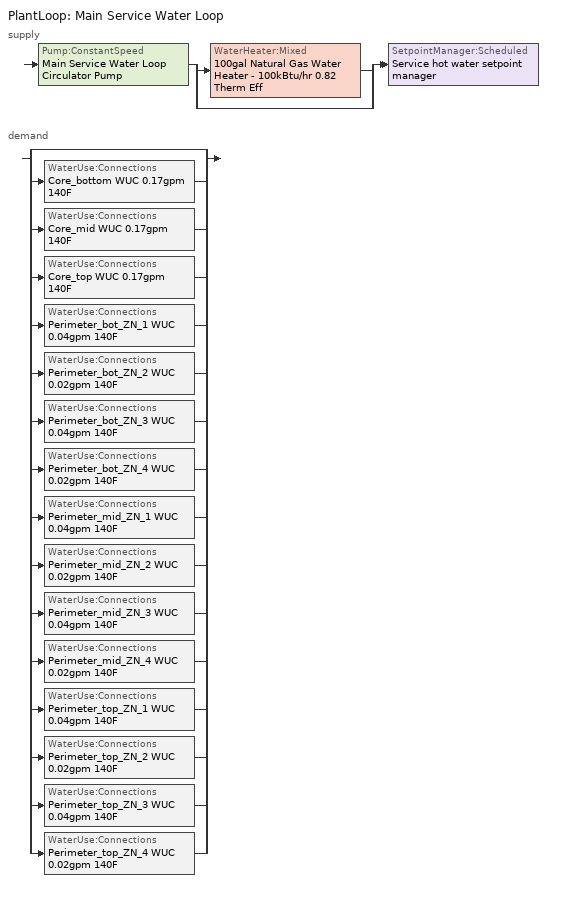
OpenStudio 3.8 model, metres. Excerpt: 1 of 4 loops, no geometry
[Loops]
PlantLoop 'Main Service Water Loop'
 supply: Pump:ConstantSpeed 'Main Service Water Loop Circulator Pump' > split
  | WaterHeater:Mixed '100gal Natural Gas Water Heater - 100kBtu/hr 0.82 Therm Eff'
  | bypass
  join > SetpointManager:Scheduled 'Service hot water setpoint manager'
 demand: split
  | bypass
  | WaterUse:Connections 'Core_bottom WUC 0.17gpm 140F'
  | WaterUse:Connections 'Core_mid WUC 0.17gpm 140F'
  | WaterUse:Connections 'Core_top WUC 0.17gpm 140F'
  | WaterUse:Connections 'Perimeter_bot_ZN_1 WUC 0.04gpm 140F'
  | WaterUse:Connections 'Perimeter_bot_ZN_2 WUC 0.02gpm 140F'
  | WaterUse:Connections 'Perimeter_bot_ZN_3 WUC 0.04gpm 140F'
  | WaterUse:Connections 'Perimeter_bot_ZN_4 WUC 0.02gpm 140F'
  | WaterUse:Connections 'Perimeter_mid_ZN_1 WUC 0.04gpm 140F'
  | WaterUse:Connections 'Perimeter_mid_ZN_2 WUC 0.02gpm 140F'
  | WaterUse:Connections 'Perimeter_mid_ZN_3 WUC 0.04gpm 140F'
  | WaterUse:Connections 'Perimeter_mid_ZN_4 WUC 0.02gpm 140F'
  | WaterUse:Connections 'Perimeter_top_ZN_1 WUC 0.04gpm 140F'
  | WaterUse:Connections 'Perimeter_top_ZN_2 WUC 0.02gpm 140F'
  | WaterUse:Connections 'Perimeter_top_ZN_3 WUC 0.04gpm 140F'
  | WaterUse:Connections 'Perimeter_top_ZN_4 WUC 0.02gpm 140F'
[Sizing:Zone] Zone Cooling Design Supply Air Temperature Input Method=SupplyAirTemperature; Zone Cooling Design Supply Air Temperature Difference {deltaC}=11.11; Zone Heating Design Supply Air Temperature Input Method=SupplyAirTemperature; Zone Heating Design Supply Air Temperature Difference {deltaC}=11.11; Zone Cooling Design Supply Air Humidity Ratio {kg-H2O/kg-air}=0.0085; Zone Heating Design Supply Air Humidity Ratio {kg-H2O/kg-air}=0.008; Cooling Design Air Flow Method=DesignDay; Heating Design Air Flow Method=DesignDay; Account for Dedicated Outdoor Air System=No; Dedicated Outdoor Air System Control Strategy=NeutralSupplyAir; Dedicated Outdoor Air Low Setpoint Temperature for Design {C}=autosize; Dedicated Outdoor Air High Setpoint Temperature for Design {C}=autosize; Zone Load Sizing Method=Sensible Load Only No Latent Load; Zone Latent Cooling Design Supply Air Humidity Ratio Input Method=HumidityRatioDifference; Zone Cooling Design Supply Air Humidity Ratio Difference {kgWater/kgDryAir}=0.005; Zone Latent Heating Design Supply Air Humidity Ratio Input Method=HumidityRatioDifference; Zone Humidification Design Supply Air Humidity Ratio Difference {kgWater/kgDryAir}=0.005
Name | Zone Cooling Design Supply Air Temperature {C} | Zone Heating Design Supply Air Temperature {C} | Heating Maximum Air Flow Fraction | Design Minimum Zone Ventilation Efficiency
Core_bottom ZN | 12.7778 | 50 | 1 | 0.6
FirstFloor_Plenum ZN; MidFloor_Plenum ZN; TopFloor_Plenum ZN | 14 | 40
[AvailabilityManager:NightCycle] Applicability Schedule=Always On Discrete; Control Type=CycleOnAny; Thermostat Tolerance {deltaC}=1; Cycling Run Time {s}=1800
Availability Manager Night Cycle 1; Availability Manager Night Cycle 2; Availability Manager Night Cycle 3
[AirLoopHVAC:ReturnPlenum]
Name | ThermalZone
Air Loop HVAC Return Plenum 1 | FirstFloor_Plenum ZN
Air Loop HVAC Return Plenum 2 | MidFloor_Plenum ZN
Air Loop HVAC Return Plenum 3 | TopFloor_Plenum ZN
[EnergyManagementSystem:Sensor]
Name | Output Variable or Output Meter | Output Variable or Output Meter Index Key
Facility_Int_LTG | InteriorLights:Electricity
Business_Sensor | Schedule Value | OfficeMedium_BUSINESS_SCH
ems_Core_bottom_LSr | Space Lights Electricity Rate | Core_bottom
ems_Core_mid_LSr | Space Lights Electricity Rate | Core_mid
ems_Core_top_LSr | Space Lights Electricity Rate | Core_top
ems_Perimeter_bot_ZN_1_LSr | Space Lights Electricity Rate | Perimeter_bot_ZN_1
ems_Perimeter_bot_ZN_2_LSr | Space Lights Electricity Rate | Perimeter_bot_ZN_2
ems_Perimeter_bot_ZN_3_LSr | Space Lights Electricity Rate | Perimeter_bot_ZN_3
ems_Perimeter_bot_ZN_4_LSr | Space Lights Electricity Rate | Perimeter_bot_ZN_4
ems_Perimeter_mid_ZN_1_LSr | Space Lights Electricity Rate | Perimeter_mid_ZN_1
ems_Perimeter_mid_ZN_2_LSr | Space Lights Electricity Rate | Perimeter_mid_ZN_2
ems_Perimeter_mid_ZN_3_LSr | Space Lights Electricity Rate | Perimeter_mid_ZN_3
ems_Perimeter_mid_ZN_4_LSr | Space Lights Electricity Rate | Perimeter_mid_ZN_4
ems_Perimeter_top_ZN_1_LSr | Space Lights Electricity Rate | Perimeter_top_ZN_1
ems_Perimeter_top_ZN_2_LSr | Space Lights Electricity Rate | Perimeter_top_ZN_2
ems_Perimeter_top_ZN_3_LSr | Space Lights Electricity Rate | Perimeter_top_ZN_3
ems_Perimeter_top_ZN_4_LSr | Space Lights Electricity Rate | Perimeter_top_ZN_4
[EnergyManagementSystem:Program]
Transformer_Load_Prog: SET Wired_LTG = Facility_Int_LTG*0.0281
SET_ems_Core_bottom_Light_EMS_Program: SET ems_Core_bottom_LSr_IP=0.093*ems_Core_bottom_LSr/983.5365718200001; IF (Business_Sensor <= 0) && (ems_Core_bottom_LSr_IP >= 0.02); SET ems_Core_bottom_Light1_Actuator = 0.02*983.5365718200001/0.09290304; ELSE; SET ems_Core_bottom_Light1_Actuator = NULL; ENDIF
SET_ems_Core_mid_Light_EMS_Program: SET ems_Core_mid_LSr_IP=0.093*ems_Core_mid_LSr/983.5365718200001; IF (Business_Sensor <= 0) && (ems_Core_mid_LSr_IP >= 0.02); SET ems_Core_mid_Light1_Actuator = 0.02*983.5365718200001/0.09290304; ELSE; SET ems_Core_mid_Light1_Actuator = NULL; ENDIF
SET_ems_Core_top_Light_EMS_Program: SET ems_Core_top_LSr_IP=0.093*ems_Core_top_LSr/983.5365718200001; IF (Business_Sensor <= 0) && (ems_Core_top_LSr_IP >= 0.02); SET ems_Core_top_Light1_Actuator = 0.02*983.5365718200001/0.09290304; ELSE; SET ems_Core_top_Light1_Actuator = NULL; ENDIF
SET_ems_Perimeter_bot_ZN_1_Light_EMS_Program: SET ems_Perimeter_bot_ZN_1_LSr_IP=0.093*ems_Perimeter_bot_ZN_1_LSr/207.33814098; IF (Business_Sensor <= 0) && (ems_Perimeter_bot_ZN_1_LSr_IP >= 0.02); SET ems_Perimeter_bot_ZN_1_Light1_Actuator = 0.02*207.33814098/0.09290304; ELSE; SET ems_Perimeter_bot_ZN_1_Light1_Actuator = NULL; ENDIF
SET_ems_Perimeter_bot_ZN_2_Light_EMS_Program: SET ems_Perimeter_bot_ZN_2_LSr_IP=0.093*ems_Perimeter_bot_ZN_2_LSr/131.2621941000001; IF (Business_Sensor <= 0) && (ems_Perimeter_bot_ZN_2_LSr_IP >= 0.02); SET ems_Perimeter_bot_ZN_2_Light1_Actuator = 0.02*131.2621941000001/0.09290304; ELSE; SET ems_Perimeter_bot_ZN_2_Light1_Actuator = NULL; ENDIF
SET_ems_Perimeter_bot_ZN_3_Light_EMS_Program: SET ems_Perimeter_bot_ZN_3_LSr_IP=0.093*ems_Perimeter_bot_ZN_3_LSr/207.33814098; IF (Business_Sensor <= 0) && (ems_Perimeter_bot_ZN_3_LSr_IP >= 0.02); SET ems_Perimeter_bot_ZN_3_Light1_Actuator = 0.02*207.33814098/0.09290304; ELSE; SET ems_Perimeter_bot_ZN_3_Light1_Actuator = NULL; ENDIF
SET_ems_Perimeter_bot_ZN_4_Light_EMS_Program: SET ems_Perimeter_bot_ZN_4_LSr_IP=0.093*ems_Perimeter_bot_ZN_4_LSr/131.25358392; IF (Business_Sensor <= 0) && (ems_Perimeter_bot_ZN_4_LSr_IP >= 0.02); SET ems_Perimeter_bot_ZN_4_Light1_Actuator = 0.02*131.25358392/0.09290304; ELSE; SET ems_Perimeter_bot_ZN_4_Light1_Actuator = NULL; ENDIF
SET_ems_Perimeter_mid_ZN_1_Light_EMS_Program: SET ems_Perimeter_mid_ZN_1_LSr_IP=0.093*ems_Perimeter_mid_ZN_1_LSr/207.33814098; IF (Business_Sensor <= 0) && (ems_Perimeter_mid_ZN_1_LSr_IP >= 0.02); SET ems_Perimeter_mid_ZN_1_Light1_Actuator = 0.02*207.33814098/0.09290304; ELSE; SET ems_Perimeter_mid_ZN_1_Light1_Actuator = NULL; ENDIF
SET_ems_Perimeter_mid_ZN_2_Light_EMS_Program: SET ems_Perimeter_mid_ZN_2_LSr_IP=0.093*ems_Perimeter_mid_ZN_2_LSr/131.2621941000001; IF (Business_Sensor <= 0) && (ems_Perimeter_mid_ZN_2_LSr_IP >= 0.02); SET ems_Perimeter_mid_ZN_2_Light1_Actuator = 0.02*131.2621941000001/0.09290304; ELSE; SET ems_Perimeter_mid_ZN_2_Light1_Actuator = NULL; ENDIF
SET_ems_Perimeter_mid_ZN_3_Light_EMS_Program: SET ems_Perimeter_mid_ZN_3_LSr_IP=0.093*ems_Perimeter_mid_ZN_3_LSr/207.33814098; IF (Business_Sensor <= 0) && (ems_Perimeter_mid_ZN_3_LSr_IP >= 0.02); SET ems_Perimeter_mid_ZN_3_Light1_Actuator = 0.02*207.33814098/0.09290304; ELSE; SET ems_Perimeter_mid_ZN_3_Light1_Actuator = NULL; ENDIF
SET_ems_Perimeter_mid_ZN_4_Light_EMS_Program: SET ems_Perimeter_mid_ZN_4_LSr_IP=0.093*ems_Perimeter_mid_ZN_4_LSr/131.25358392; IF (Business_Sensor <= 0) && (ems_Perimeter_mid_ZN_4_LSr_IP >= 0.02); SET ems_Perimeter_mid_ZN_4_Light1_Actuator = 0.02*131.25358392/0.09290304; ELSE; SET ems_Perimeter_mid_ZN_4_Light1_Actuator = NULL; ENDIF
SET_ems_Perimeter_top_ZN_1_Light_EMS_Program: SET ems_Perimeter_top_ZN_1_LSr_IP=0.093*ems_Perimeter_top_ZN_1_LSr/207.33814098; IF (Business_Sensor <= 0) && (ems_Perimeter_top_ZN_1_LSr_IP >= 0.02); SET ems_Perimeter_top_ZN_1_Light1_Actuator = 0.02*207.33814098/0.09290304; ELSE; SET ems_Perimeter_top_ZN_1_Light1_Actuator = NULL; ENDIF
SET_ems_Perimeter_top_ZN_2_Light_EMS_Program: SET ems_Perimeter_top_ZN_2_LSr_IP=0.093*ems_Perimeter_top_ZN_2_LSr/131.2621941000001; IF (Business_Sensor <= 0) && (ems_Perimeter_top_ZN_2_LSr_IP >= 0.02); SET ems_Perimeter_top_ZN_2_Light1_Actuator = 0.02*131.2621941000001/0.09290304; ELSE; SET ems_Perimeter_top_ZN_2_Light1_Actuator = NULL; ENDIF
SET_ems_Perimeter_top_ZN_3_Light_EMS_Program: SET ems_Perimeter_top_ZN_3_LSr_IP=0.093*ems_Perimeter_top_ZN_3_LSr/207.33814098; IF (Business_Sensor <= 0) && (ems_Perimeter_top_ZN_3_LSr_IP >= 0.02); SET ems_Perimeter_top_ZN_3_Light1_Actuator = 0.02*207.33814098/0.09290304; ELSE; SET ems_Perimeter_top_ZN_3_Light1_Actuator = NULL; ENDIF
SET_ems_Perimeter_top_ZN_4_Light_EMS_Program: SET ems_Perimeter_top_ZN_4_LSr_IP=0.093*ems_Perimeter_top_ZN_4_LSr/131.25358392; IF (Business_Sensor <= 0) && (ems_Perimeter_top_ZN_4_LSr_IP >= 0.02); SET ems_Perimeter_top_ZN_4_Light1_Actuator = 0.02*131.25358392/0.09290304; ELSE; SET ems_Perimeter_top_ZN_4_Light1_Actuator = NULL; ENDIF
[EnergyManagementSystem:ProgramCallingManager]
Transformer_Load_Prog_Manager: AfterPredictorAfterHVACManagers; Transformer_Load_Prog
SET_ems_Core_bottom_Light_EMS_Program_Manager: AfterPredictorAfterHVACManagers; SET_ems_Core_bottom_Light_EMS_Program
SET_ems_Core_mid_Light_EMS_Program_Manager: AfterPredictorAfterHVACManagers; SET_ems_Core_mid_Light_EMS_Program
SET_ems_Core_top_Light_EMS_Program_Manager: AfterPredictorAfterHVACManagers; SET_ems_Core_top_Light_EMS_Program
SET_ems_Perimeter_bot_ZN_1_Light_EMS_Program_Manager: AfterPredictorAfterHVACManagers; SET_ems_Perimeter_bot_ZN_1_Light_EMS_Program
SET_ems_Perimeter_bot_ZN_2_Light_EMS_Program_Manager: AfterPredictorAfterHVACManagers; SET_ems_Perimeter_bot_ZN_2_Light_EMS_Program
SET_ems_Perimeter_bot_ZN_3_Light_EMS_Program_Manager: AfterPredictorAfterHVACManagers; SET_ems_Perimeter_bot_ZN_3_Light_EMS_Program
SET_ems_Perimeter_bot_ZN_4_Light_EMS_Program_Manager: AfterPredictorAfterHVACManagers; SET_ems_Perimeter_bot_ZN_4_Light_EMS_Program
SET_ems_Perimeter_mid_ZN_1_Light_EMS_Program_Manager: AfterPredictorAfterHVACManagers; SET_ems_Perimeter_mid_ZN_1_Light_EMS_Program
SET_ems_Perimeter_mid_ZN_2_Light_EMS_Program_Manager: AfterPredictorAfterHVACManagers; SET_ems_Perimeter_mid_ZN_2_Light_EMS_Program
SET_ems_Perimeter_mid_ZN_3_Light_EMS_Program_Manager: AfterPredictorAfterHVACManagers; SET_ems_Perimeter_mid_ZN_3_Light_EMS_Program
SET_ems_Perimeter_mid_ZN_4_Light_EMS_Program_Manager: AfterPredictorAfterHVACManagers; SET_ems_Perimeter_mid_ZN_4_Light_EMS_Program
SET_ems_Perimeter_top_ZN_1_Light_EMS_Program_Manager: AfterPredictorAfterHVACManagers; SET_ems_Perimeter_top_ZN_1_Light_EMS_Program
SET_ems_Perimeter_top_ZN_2_Light_EMS_Program_Manager: AfterPredictorAfterHVACManagers; SET_ems_Perimeter_top_ZN_2_Light_EMS_Program
SET_ems_Perimeter_top_ZN_3_Light_EMS_Program_Manager: AfterPredictorAfterHVACManagers; SET_ems_Perimeter_top_ZN_3_Light_EMS_Program
SET_ems_Perimeter_top_ZN_4_Light_EMS_Program_Manager: AfterPredictorAfterHVACManagers; SET_ems_Perimeter_top_ZN_4_Light_EMS_Program
[EnergyManagementSystem:OutputVariable]
Wired_LTG: EMS Variable=Wired_LTG; Type of Data in Variable=Summed; Update Frequency=ZoneTimeStep; Units=J
[ElectricLoadCenter:Transformer]
Transformer_1: Availability Schedule=Always On Discrete; Transformer Usage=PowerInFromGrid; Rated Capacity {VA}=45000; Phase=3; Conductor Material=Aluminum; Full Load Temperature Rise {C}=150; Fraction of Eddy Current Losses=0.1; Performance Input Method=NominalEfficiency; Nameplate Efficiency=0.984; Per Unit Load for Nameplate Efficiency=0.35; Reference Temperature for Nameplate Efficiency {C}=75; Consider Transformer Loss for Utility Cost=Yes; Meter Name 1=Wired_LTG_Electricity; Meter Name 2=Wired_Int_EQUIP
[PlantLoop]
Main Service Water Loop: Glycol Concentration=0; Maximum Loop Temperature {C}=60; Minimum Loop Temperature {C}=10; Plant Loop Volume {m3}=Autocalculate; Load Distribution Scheme=Optimal
[Sizing:Plant]
Main Service Water Loop: Loop Type=Heating; Design Loop Exit Temperature {C}=60; Loop Design Temperature Difference {deltaC}=5; Sizing Option=NonCoincident; Zone Timesteps in Averaging Window=1; Coincident Sizing Factor Mode=None
[SetpointManager:Scheduled]
Service hot water setpoint manager: Control Variable=Temperature; Schedule=Service Water Loop Temp - 140F; Setpoint Node or NodeList=Main Service Water Loop Supply Outlet Node
[Pump:ConstantSpeed]
Main Service Water Loop Circulator Pump: Rated Flow Rate {m3/s}=autosize; Rated Pump Head {Pa}=29891; Rated Power Consumption {W}=autosize; Motor Efficiency=0.865; Fraction of Motor Inefficiencies to Fluid Stream=0; Pump Control Type=Intermittent; Design Power Sizing Method=PowerPerFlowPerPressure; Design Electric Power per Unit Flow Rate {W/(m3/s)}=348701.1; Design Shaft Power per Unit Flow Rate per Unit Head {W-s/m3-Pa}=1.28205
[WaterHeater:Mixed]
100gal Natural Gas Water Heater - 100kBtu/hr 0.82 Therm Eff: Tank Volume {m3}=0.378541; Setpoint Temperature Schedule=Service Water Loop Temp - 140F; Deadband Temperature Difference {deltaC}=2; Maximum Temperature Limit {C}=60; Heater Control Type=Cycle; Heater Maximum Capacity {W}=29307.1; Heater Fuel Type=NaturalGas; Heater Thermal Efficiency=0.82; Off Cycle Parasitic Fuel Consumption Rate {W}=1886.44; Off Cycle Parasitic Fuel Type=NaturalGas; Off Cycle Parasitic Heat Fraction to Tank=0; On Cycle Parasitic Fuel Consumption Rate {W}=1886.44; On Cycle Parasitic Fuel Type=NaturalGas; On Cycle Parasitic Heat Fraction to Tank=0; Ambient Temperature Indicator=ThermalZone; Ambient Temperature Thermal Zone=Core_bottom ZN; Off Cycle Loss Coefficient to Ambient Temperature {W/K}=17.8187; On Cycle Loss Coefficient to Ambient Temperature {W/K}=17.8187; Use Side Effectiveness=1; Source Side Effectiveness=1; Use Side Design Flow Rate {m3/s}=autosize; Source Side Design Flow Rate {m3/s}=autosize; Indirect Water Heating Recovery Time {hr}=1.5; Source Side Flow Control Mode=IndirectHeatPrimarySetpoint
[WaterHeater:Sizing]
100gal Natural Gas Water Heater - 100kBtu/hr 0.82 Therm Eff: Design Mode=PeakDraw; Time Storage Can Meet Peak Draw {hr}=0.538503; Time for Tank Recovery {hr}=0; Nominal Tank Volume for Autosizing Plant Connections {m3}=1
[WaterUse:Equipment:Definition] Target Temperature Schedule=Mixed Water At Faucet Temp - 140F; Sensible Fraction Schedule=Fraction Sensible - 0.2; Latent Fraction Schedule=Fraction Latent - 0.05
Name | Peak Flow Rate {m3/s}
Core_bottom 0.17gpm 140F; Core_mid 0.17gpm 140F; Core_top 0.17gpm 140F | 1.05864e-05
Perimeter_bot_ZN_1 0.04gpm 140F; Perimeter_bot_ZN_3 0.04gpm 140F; Perimeter_mid_ZN_1 0.04gpm 140F; Perimeter_mid_ZN_3 0.04gpm 140F; Perimeter_top_ZN_1 0.04gpm 140F; Perimeter_top_ZN_3 0.04gpm 140F | 2.23171e-06
Perimeter_bot_ZN_2 0.02gpm 140F; Perimeter_mid_ZN_2 0.02gpm 140F; Perimeter_top_ZN_2 0.02gpm 140F | 1.41286e-06
Perimeter_bot_ZN_4 0.02gpm 140F; Perimeter_mid_ZN_4 0.02gpm 140F; Perimeter_top_ZN_4 0.02gpm 140F | 1.41277e-06
[WaterUse:Equipment] Flow Rate Fraction Schedule=OfficeMedium BLDG_SWH_SCH
Name | Water Use Equipment Definition
Core_bottom Service Water Use 0.17gpm 140F | Core_bottom 0.17gpm 140F
Core_mid Service Water Use 0.17gpm 140F | Core_mid 0.17gpm 140F
Core_top Service Water Use 0.17gpm 140F | Core_top 0.17gpm 140F
Perimeter_bot_ZN_1 Service Water Use 0.04gpm 140F | Perimeter_bot_ZN_1 0.04gpm 140F
Perimeter_bot_ZN_2 Service Water Use 0.02gpm 140F | Perimeter_bot_ZN_2 0.02gpm 140F
Perimeter_bot_ZN_3 Service Water Use 0.04gpm 140F | Perimeter_bot_ZN_3 0.04gpm 140F
Perimeter_bot_ZN_4 Service Water Use 0.02gpm 140F | Perimeter_bot_ZN_4 0.02gpm 140F
Perimeter_mid_ZN_1 Service Water Use 0.04gpm 140F | Perimeter_mid_ZN_1 0.04gpm 140F
Perimeter_mid_ZN_2 Service Water Use 0.02gpm 140F | Perimeter_mid_ZN_2 0.02gpm 140F
Perimeter_mid_ZN_3 Service Water Use 0.04gpm 140F | Perimeter_mid_ZN_3 0.04gpm 140F
Perimeter_mid_ZN_4 Service Water Use 0.02gpm 140F | Perimeter_mid_ZN_4 0.02gpm 140F
Perimeter_top_ZN_1 Service Water Use 0.04gpm 140F | Perimeter_top_ZN_1 0.04gpm 140F
Perimeter_top_ZN_2 Service Water Use 0.02gpm 140F | Perimeter_top_ZN_2 0.02gpm 140F
Perimeter_top_ZN_3 Service Water Use 0.04gpm 140F | Perimeter_top_ZN_3 0.04gpm 140F
Perimeter_top_ZN_4 Service Water Use 0.02gpm 140F | Perimeter_top_ZN_4 0.02gpm 140F
[WaterUse:Connections] Drain Water Heat Exchanger Type=None; Drain Water Heat Exchanger Destination=Plant
Name | Water Use Equipment Name 1
Core_bottom WUC 0.17gpm 140F | Core_bottom Service Water Use 0.17gpm 140F
Core_mid WUC 0.17gpm 140F | Core_mid Service Water Use 0.17gpm 140F
Core_top WUC 0.17gpm 140F | Core_top Service Water Use 0.17gpm 140F
Perimeter_bot_ZN_1 WUC 0.04gpm 140F | Perimeter_bot_ZN_1 Service Water Use 0.04gpm 140F
Perimeter_bot_ZN_2 WUC 0.02gpm 140F | Perimeter_bot_ZN_2 Service Water Use 0.02gpm 140F
Perimeter_bot_ZN_3 WUC 0.04gpm 140F | Perimeter_bot_ZN_3 Service Water Use 0.04gpm 140F
Perimeter_bot_ZN_4 WUC 0.02gpm 140F | Perimeter_bot_ZN_4 Service Water Use 0.02gpm 140F
Perimeter_mid_ZN_1 WUC 0.04gpm 140F | Perimeter_mid_ZN_1 Service Water Use 0.04gpm 140F
Perimeter_mid_ZN_2 WUC 0.02gpm 140F | Perimeter_mid_ZN_2 Service Water Use 0.02gpm 140F
Perimeter_mid_ZN_3 WUC 0.04gpm 140F | Perimeter_mid_ZN_3 Service Water Use 0.04gpm 140F
Perimeter_mid_ZN_4 WUC 0.02gpm 140F | Perimeter_mid_ZN_4 Service Water Use 0.02gpm 140F
Perimeter_top_ZN_1 WUC 0.04gpm 140F | Perimeter_top_ZN_1 Service Water Use 0.04gpm 140F
Perimeter_top_ZN_2 WUC 0.02gpm 140F | Perimeter_top_ZN_2 Service Water Use 0.02gpm 140F
Perimeter_top_ZN_3 WUC 0.04gpm 140F | Perimeter_top_ZN_3 Service Water Use 0.04gpm 140F
Perimeter_top_ZN_4 WUC 0.02gpm 140F | Perimeter_top_ZN_4 Service Water Use 0.02gpm 140F
[EnergyManagementSystem:Actuator] Actuated Component Type=Lights; Actuated Component Control Type=Electricity Rate
Name | Actuated Component
ems_Core_bottom_Light1_Actuator | Core_bottom-Office WholeBuilding - Md Office Lights
ems_Core_mid_Light1_Actuator | Core_mid-Office WholeBuilding - Md Office Lights
ems_Core_top_Light1_Actuator | Core_top-Office WholeBuilding - Md Office Lights
ems_Perimeter_bot_ZN_1_Light1_Actuator | Perimeter_bot_ZN_1-Office WholeBuilding - Md Office Lights
ems_Perimeter_bot_ZN_2_Light1_Actuator | Perimeter_bot_ZN_2-Office WholeBuilding - Md Office Lights
ems_Perimeter_bot_ZN_3_Light1_Actuator | Perimeter_bot_ZN_3-Office WholeBuilding - Md Office Lights
ems_Perimeter_bot_ZN_4_Light1_Actuator | Perimeter_bot_ZN_4-Office WholeBuilding - Md Office Lights
ems_Perimeter_mid_ZN_1_Light1_Actuator | Perimeter_mid_ZN_1-Office WholeBuilding - Md Office Lights
ems_Perimeter_mid_ZN_2_Light1_Actuator | Perimeter_mid_ZN_2-Office WholeBuilding - Md Office Lights
ems_Perimeter_mid_ZN_3_Light1_Actuator | Perimeter_mid_ZN_3-Office WholeBuilding - Md Office Lights
ems_Perimeter_mid_ZN_4_Light1_Actuator | Perimeter_mid_ZN_4-Office WholeBuilding - Md Office Lights
ems_Perimeter_top_ZN_1_Light1_Actuator | Perimeter_top_ZN_1-Office WholeBuilding - Md Office Lights
ems_Perimeter_top_ZN_2_Light1_Actuator | Perimeter_top_ZN_2-Office WholeBuilding - Md Office Lights
[Schedule:Ruleset]
Name | Default Day Schedule | Summer Design Day Schedule | Winter Design Day Schedule
Service Water Loop Temp - 140F | Service Water Loop Temp - 140F Default
OfficeMedium BLDG_SWH_SCH | OfficeMedium BLDG_SWH_SCH Default | OfficeMedium BLDG_SWH_SCH Summer Design Day | OfficeMedium BLDG_SWH_SCH Winter Design Day
Fraction Sensible - 0.2 | Fraction Sensible - 0.2 Default
Fraction Latent - 0.05 | Fraction Latent - 0.05 Default
Mixed Water At Faucet Temp - 140F | Mixed Water At Faucet Temp - 140F Default
[Schedule:Day]
Service Water Loop Temp - 140F Default; Mixed Water At Faucet Temp - 140F Default: 24, 0, 60
OfficeMedium BLDG_SWH_SCH Default: No, 6, 0, 0, 11, 0, 0.04, 13, 0, 0.06, 14, 0, 0.09, 15, 0, 0.06, 18, 0, 0.04, 24, 0, 0
OfficeMedium BLDG_SWH_SCH Summer Design Day; OfficeMedium BLDG_SWH_SCH SmrDsn|Wkdy Day: No, 6, 0, 0, 7, 0, 0.07, 8, 0, 0.19, 9, 0, 0.35, 10, 0, 0.38, 11, 0, 0.39, 12, 0, 0.47, 13, 0, 0.57, 14, 0, 0.54, 15, 0, 0.34, 16, 0, 0.33, 17, 0, 0.44, 18, 0, 0.26, 19, 0, 0.21, 20, 0, 0.15, 21, 0, 0.17, 22, 0, 0.08, 24, 0, 0.05
OfficeMedium BLDG_SWH_SCH Winter Design Day; OfficeMedium BLDG_SWH_SCH WntrDsn|Sat Day: No, 6, 0, 0, 7, 0, 0.07, 8, 0, 0.11, 9, 0, 0.15, 10, 0, 0.21, 11, 0, 0.19, 12, 0, 0.23, 13, 0, 0.2, 14, 0, 0.19, 15, 0, 0.15, 16, 0, 0.13, 17, 0, 0.14, 19, 0, 0.07, 24, 0, 0
Fraction Sensible - 0.2 Default: 24, 0, 0.2
Fraction Latent - 0.05 Default: 24, 0, 0.05
[Schedule:Rule] Schedule Ruleset=OfficeMedium BLDG_SWH_SCH; Date Specification Type=DateRange; Start Month=1; Start Day=1; End Month=12; End Day=31
Name | Rule Order | Day Schedule | Apply Monday | Apply Tuesday | Apply Wednesday | Apply Thursday | Apply Friday | Apply Saturday
Schedule Rule 28 | 1 | OfficeMedium BLDG_SWH_SCH SmrDsn|Wkdy Day | Yes | Yes | Yes | Yes | Yes
Schedule Rule 29 | 0 | OfficeMedium BLDG_SWH_SCH WntrDsn|Sat Day |  |  |  |  |  | Yes
